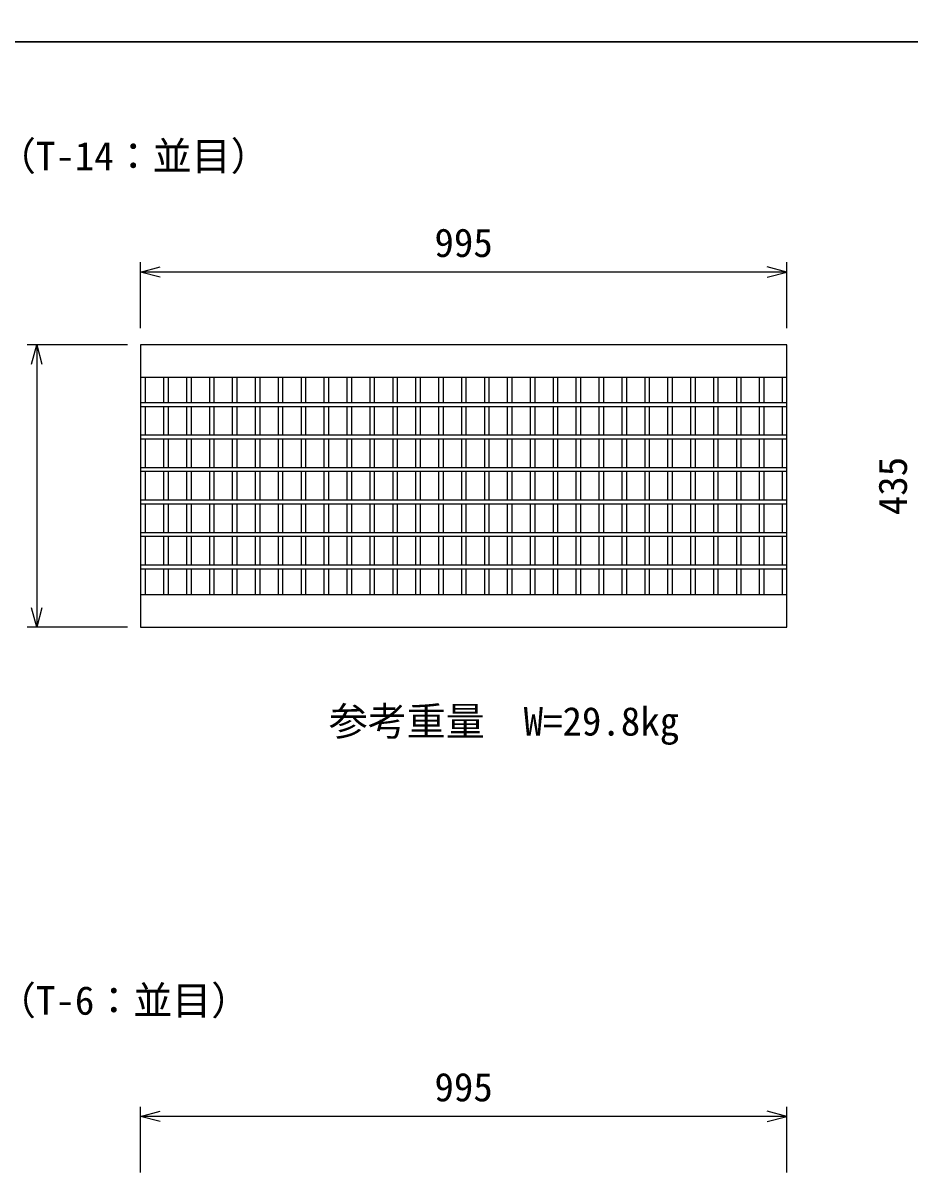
# Model space of a CAD drawing. Units: millimetres, scale not verified. Extents: x -25200 to 25200, y -8910 to 8910.
# Drawn here: x -13357 to -11992, y -3532 to -1750 of the extents above; entities that cross this region are included whole.
import ezdxf
from ezdxf.enums import TextEntityAlignment as Align

# ---------------------------------------------------------------- set-up
doc = ezdxf.new("R2010")
doc.units = ezdxf.units.MM
doc.header["$LTSCALE"] = 30
for name, color, linetype, lineweight in [('0-0_DIM', 7, 'Continuous', 25), ('0-2_HATCH', 6, 'Continuous', 25), ('0-6_TXT', 7, 'Continuous', 25)]:
    doc.layers.add(name, color=color, linetype=linetype, lineweight=lineweight)
doc.styles.add('ＭＳ ゴシック', font='')
doc.styles.get('ＭＳ ゴシック').set_extended_font_data('MS Gothic')

msp = doc.modelspace()

# ---------------------------------------------------------------- linework, layer by layer
at = {"layer": '0-0_DIM'}
for p, q in [((-13176.52, -2219.78), (-13176.52, -2118.19)), ((-12181.52, -2219.78), (-12181.52, -2118.19)), ((-12181.52, -2133.19), (-13176.52, -2133.19)), ((-13196.52, -2245.01), (-13351.52, -2245.01)), ((-13336.52, -2245.01), (-13336.52, -2680.01)), ((-13196.52, -2680.01), (-13351.52, -2680.01)), ((-13176.52, -3519.78), (-13176.52, -3418.19)), ((-12181.52, -3519.78), (-12181.52, -3418.19)), ((-12181.52, -3433.19), (-13176.52, -3433.19))]:
    msp.add_line(p, q, dxfattribs=at)
for points in [[(-13146.52, -2141.23), (-13176.52, -2133.19), (-13146.52, -2125.16)], [(-12211.52, -2141.23), (-12181.52, -2133.19), (-12211.52, -2125.16)], [(-13344.56, -2275.01), (-13336.52, -2245.01), (-13328.48, -2275.01)], [(-13328.48, -2650.01), (-13336.52, -2680.01), (-13344.56, -2650.01)], [(-13146.52, -3441.23), (-13176.52, -3433.19), (-13146.52, -3425.16)], [(-12211.52, -3441.23), (-12181.52, -3433.19), (-12211.52, -3425.16)]]:
    msp.add_lwpolyline(points, dxfattribs=at)
at = {"layer": '0-2_HATCH'}
for p, q in [((-13176.52, -2295.01), (-12181.52, -2295.01)), ((-13169.52, -2295.01), (-13169.52, -2334.51)), ((-13141.23, -2295.01), (-13141.23, -2334.51)), ((-13134.23, -2295.01), (-13134.23, -2334.51)), ((-13105.95, -2295.01), (-13105.95, -2334.51)), ((-13098.95, -2295.01), (-13098.95, -2334.51)), ((-13070.66, -2295.01), (-13070.66, -2334.51)), ((-13063.66, -2295.01), (-13063.66, -2334.51)), ((-13035.38, -2295.01), (-13035.38, -2334.51)), ((-13028.38, -2295.01), (-13028.38, -2334.51)), ((-13000.09, -2295.01), (-13000.09, -2334.51)), ((-12993.09, -2295.01), (-12993.09, -2334.51)), ((-12964.81, -2295.01), (-12964.81, -2334.51)), ((-12957.81, -2295.01), (-12957.81, -2334.51)), ((-12929.52, -2295.01), (-12929.52, -2334.51)), ((-12922.52, -2295.01), (-12922.52, -2334.51)), ((-12894.23, -2295.01), (-12894.23, -2334.51)), ((-12887.23, -2295.01), (-12887.23, -2334.51)), ((-12858.95, -2295.01), (-12858.95, -2334.51)), ((-12851.95, -2295.01), (-12851.95, -2334.51)), ((-12823.66, -2295.01), (-12823.66, -2334.51)), ((-12816.66, -2295.01), (-12816.66, -2334.51)), ((-12788.38, -2295.01), (-12788.38, -2334.51)), ((-12781.38, -2295.01), (-12781.38, -2334.51)), ((-12753.09, -2295.01), (-12753.09, -2334.51)), ((-12746.09, -2295.01), (-12746.09, -2334.51)), ((-12717.81, -2295.01), (-12717.81, -2334.51)), ((-12710.81, -2295.01), (-12710.81, -2334.51)), ((-12682.52, -2295.01), (-12682.52, -2334.51)), ((-12675.52, -2295.01), (-12675.52, -2334.51)), ((-12647.23, -2295.01), (-12647.23, -2334.51)), ((-12640.23, -2295.01), (-12640.23, -2334.51)), ((-12611.95, -2295.01), (-12611.95, -2334.51)), ((-12604.95, -2295.01), (-12604.95, -2334.51)), ((-12576.66, -2295.01), (-12576.66, -2334.51)), ((-12569.66, -2295.01), (-12569.66, -2334.51)), ((-12541.38, -2295.01), (-12541.38, -2334.51)), ((-12534.38, -2295.01), (-12534.38, -2334.51)), ((-12506.09, -2295.01), (-12506.09, -2334.51)), ((-12499.09, -2295.01), (-12499.09, -2334.51)), ((-12470.81, -2295.01), (-12470.81, -2334.51)), ((-12463.81, -2295.01), (-12463.81, -2334.51)), ((-12435.52, -2295.01), (-12435.52, -2334.51)), ((-12428.52, -2295.01), (-12428.52, -2334.51)), ((-12400.23, -2295.01), (-12400.23, -2334.51)), ((-12393.23, -2295.01), (-12393.23, -2334.51)), ((-12364.95, -2295.01), (-12364.95, -2334.51)), ((-12357.95, -2295.01), (-12357.95, -2334.51)), ((-12329.66, -2295.01), (-12329.66, -2334.51)), ((-12322.66, -2295.01), (-12322.66, -2334.51)), ((-12294.38, -2295.01), (-12294.38, -2334.51)), ((-12287.38, -2295.01), (-12287.38, -2334.51)), ((-12259.09, -2295.01), (-12259.09, -2334.51)), ((-12252.09, -2295.01), (-12252.09, -2334.51)), ((-12223.81, -2295.01), (-12223.81, -2334.51)), ((-12216.81, -2295.01), (-12216.81, -2334.51)), ((-12188.52, -2295.01), (-12188.52, -2334.51)), ((-12181.52, -2334.51), (-13176.52, -2334.51)), ((-12181.52, -2340.51), (-13176.52, -2340.51)), ((-13169.52, -2340.51), (-13169.52, -2384.51)), ((-13141.23, -2340.51), (-13141.23, -2384.51)), ((-13134.23, -2340.51), (-13134.23, -2384.51)), ((-13105.95, -2340.51), (-13105.95, -2384.51)), ((-13098.95, -2340.51), (-13098.95, -2384.51)), ((-13070.66, -2340.51), (-13070.66, -2384.51)), ((-13063.66, -2340.51), (-13063.66, -2384.51)), ((-13035.38, -2340.51), (-13035.38, -2384.51)), ((-13028.38, -2340.51), (-13028.38, -2384.51)), ((-13000.09, -2340.51), (-13000.09, -2384.51)), ((-12993.09, -2340.51), (-12993.09, -2384.51)), ((-12964.81, -2340.51), (-12964.81, -2384.51)), ((-12957.81, -2340.51), (-12957.81, -2384.51)), ((-12929.52, -2340.51), (-12929.52, -2384.51)), ((-12922.52, -2340.51), (-12922.52, -2384.51)), ((-12894.23, -2340.51), (-12894.23, -2384.51)), ((-12887.23, -2340.51), (-12887.23, -2384.51)), ((-12858.95, -2340.51), (-12858.95, -2384.51)), ((-12851.95, -2340.51), (-12851.95, -2384.51)), ((-12823.66, -2340.51), (-12823.66, -2384.51)), ((-12816.66, -2340.51), (-12816.66, -2384.51)), ((-12788.38, -2340.51), (-12788.38, -2384.51)), ((-12781.38, -2340.51), (-12781.38, -2384.51)), ((-12753.09, -2340.51), (-12753.09, -2384.51)), ((-12746.09, -2340.51), (-12746.09, -2384.51)), ((-12717.81, -2340.51), (-12717.81, -2384.51)), ((-12710.81, -2340.51), (-12710.81, -2384.51)), ((-12682.52, -2340.51), (-12682.52, -2384.51)), ((-12675.52, -2340.51), (-12675.52, -2384.51)), ((-12647.23, -2340.51), (-12647.23, -2384.51)), ((-12640.23, -2340.51), (-12640.23, -2384.51)), ((-12611.95, -2340.51), (-12611.95, -2384.51)), ((-12604.95, -2340.51), (-12604.95, -2384.51)), ((-12576.66, -2340.51), (-12576.66, -2384.51)), ((-12569.66, -2340.51), (-12569.66, -2384.51)), ((-12541.38, -2340.51), (-12541.38, -2384.51)), ((-12534.38, -2340.51), (-12534.38, -2384.51)), ((-12506.09, -2340.51), (-12506.09, -2384.51)), ((-12499.09, -2340.51), (-12499.09, -2384.51)), ((-12470.81, -2340.51), (-12470.81, -2384.51)), ((-12463.81, -2340.51), (-12463.81, -2384.51)), ((-12435.52, -2340.51), (-12435.52, -2384.51)), ((-12428.52, -2340.51), (-12428.52, -2384.51)), ((-12400.23, -2340.51), (-12400.23, -2384.51)), ((-12393.23, -2340.51), (-12393.23, -2384.51)), ((-12364.95, -2340.51), (-12364.95, -2384.51)), ((-12357.95, -2340.51), (-12357.95, -2384.51)), ((-12329.66, -2340.51), (-12329.66, -2384.51)), ((-12322.66, -2340.51), (-12322.66, -2384.51)), ((-12294.38, -2340.51), (-12294.38, -2384.51)), ((-12287.38, -2340.51), (-12287.38, -2384.51)), ((-12259.09, -2340.51), (-12259.09, -2384.51)), ((-12252.09, -2340.51), (-12252.09, -2384.51)), ((-12223.81, -2340.51), (-12223.81, -2384.51)), ((-12216.81, -2340.51), (-12216.81, -2384.51)), ((-12188.52, -2340.51), (-12188.52, -2384.51)), ((-12181.52, -2384.51), (-13176.52, -2384.51)), ((-12181.52, -2390.51), (-13176.52, -2390.51)), ((-13169.52, -2390.51), (-13169.52, -2434.51)), ((-13141.23, -2390.51), (-13141.23, -2434.51)), ((-13134.23, -2390.51), (-13134.23, -2434.51)), ((-13105.95, -2390.51), (-13105.95, -2434.51)), ((-13098.95, -2390.51), (-13098.95, -2434.51)), ((-13070.66, -2390.51), (-13070.66, -2434.51)), ((-13063.66, -2390.51), (-13063.66, -2434.51)), ((-13035.38, -2390.51), (-13035.38, -2434.51)), ((-13028.38, -2390.51), (-13028.38, -2434.51)), ((-13000.09, -2390.51), (-13000.09, -2434.51)), ((-12993.09, -2390.51), (-12993.09, -2434.51)), ((-12964.81, -2390.51), (-12964.81, -2434.51)), ((-12957.81, -2390.51), (-12957.81, -2434.51)), ((-12929.52, -2390.51), (-12929.52, -2434.51)), ((-12922.52, -2390.51), (-12922.52, -2434.51)), ((-12894.23, -2390.51), (-12894.23, -2434.51)), ((-12887.23, -2390.51), (-12887.23, -2434.51)), ((-12858.95, -2390.51), (-12858.95, -2434.51)), ((-12851.95, -2390.51), (-12851.95, -2434.51)), ((-12823.66, -2390.51), (-12823.66, -2434.51)), ((-12816.66, -2390.51), (-12816.66, -2434.51)), ((-12788.38, -2390.51), (-12788.38, -2434.51)), ((-12781.38, -2390.51), (-12781.38, -2434.51)), ((-12753.09, -2390.51), (-12753.09, -2434.51)), ((-12746.09, -2390.51), (-12746.09, -2434.51)), ((-12717.81, -2390.51), (-12717.81, -2434.51)), ((-12710.81, -2390.51), (-12710.81, -2434.51)), ((-12682.52, -2390.51), (-12682.52, -2434.51)), ((-12675.52, -2390.51), (-12675.52, -2434.51)), ((-12647.23, -2390.51), (-12647.23, -2434.51)), ((-12640.23, -2390.51), (-12640.23, -2434.51)), ((-12611.95, -2390.51), (-12611.95, -2434.51)), ((-12604.95, -2390.51), (-12604.95, -2434.51)), ((-12576.66, -2390.51), (-12576.66, -2434.51)), ((-12569.66, -2390.51), (-12569.66, -2434.51)), ((-12541.38, -2390.51), (-12541.38, -2434.51)), ((-12534.38, -2390.51), (-12534.38, -2434.51)), ((-12506.09, -2390.51), (-12506.09, -2434.51)), ((-12499.09, -2390.51), (-12499.09, -2434.51)), ((-12470.81, -2390.51), (-12470.81, -2434.51)), ((-12463.81, -2390.51), (-12463.81, -2434.51)), ((-12435.52, -2390.51), (-12435.52, -2434.51)), ((-12428.52, -2390.51), (-12428.52, -2434.51)), ((-12400.23, -2390.51), (-12400.23, -2434.51)), ((-12393.23, -2390.51), (-12393.23, -2434.51)), ((-12364.95, -2390.51), (-12364.95, -2434.51)), ((-12357.95, -2390.51), (-12357.95, -2434.51)), ((-12329.66, -2390.51), (-12329.66, -2434.51)), ((-12322.66, -2390.51), (-12322.66, -2434.51)), ((-12294.38, -2390.51), (-12294.38, -2434.51)), ((-12287.38, -2390.51), (-12287.38, -2434.51)), ((-12259.09, -2390.51), (-12259.09, -2434.51)), ((-12252.09, -2390.51), (-12252.09, -2434.51)), ((-12223.81, -2390.51), (-12223.81, -2434.51)), ((-12216.81, -2390.51), (-12216.81, -2434.51)), ((-12188.52, -2390.51), (-12188.52, -2434.51)), ((-12181.52, -2434.51), (-13176.52, -2434.51)), ((-12181.52, -2440.51), (-13176.52, -2440.51)), ((-13169.52, -2440.51), (-13169.52, -2484.51)), ((-13141.23, -2440.51), (-13141.23, -2484.51)), ((-13134.23, -2440.51), (-13134.23, -2484.51)), ((-13105.95, -2440.51), (-13105.95, -2484.51)), ((-13098.95, -2440.51), (-13098.95, -2484.51)), ((-13070.66, -2440.51), (-13070.66, -2484.51)), ((-13063.66, -2440.51), (-13063.66, -2484.51)), ((-13035.38, -2440.51), (-13035.38, -2484.51)), ((-13028.38, -2440.51), (-13028.38, -2484.51)), ((-13000.09, -2440.51), (-13000.09, -2484.51)), ((-12993.09, -2440.51), (-12993.09, -2484.51)), ((-12964.81, -2440.51), (-12964.81, -2484.51)), ((-12957.81, -2440.51), (-12957.81, -2484.51)), ((-12929.52, -2440.51), (-12929.52, -2484.51)), ((-12922.52, -2440.51), (-12922.52, -2484.51)), ((-12894.23, -2440.51), (-12894.23, -2484.51)), ((-12887.23, -2440.51), (-12887.23, -2484.51)), ((-12858.95, -2440.51), (-12858.95, -2484.51)), ((-12851.95, -2440.51), (-12851.95, -2484.51)), ((-12823.66, -2440.51), (-12823.66, -2484.51)), ((-12816.66, -2440.51), (-12816.66, -2484.51)), ((-12788.38, -2440.51), (-12788.38, -2484.51)), ((-12781.38, -2440.51), (-12781.38, -2484.51)), ((-12753.09, -2440.51), (-12753.09, -2484.51)), ((-12746.09, -2440.51), (-12746.09, -2484.51)), ((-12717.81, -2440.51), (-12717.81, -2484.51)), ((-12710.81, -2440.51), (-12710.81, -2484.51)), ((-12682.52, -2440.51), (-12682.52, -2484.51)), ((-12675.52, -2440.51), (-12675.52, -2484.51)), ((-12647.23, -2440.51), (-12647.23, -2484.51)), ((-12640.23, -2440.51), (-12640.23, -2484.51)), ((-12611.95, -2440.51), (-12611.95, -2484.51)), ((-12604.95, -2440.51), (-12604.95, -2484.51)), ((-12576.66, -2440.51), (-12576.66, -2484.51)), ((-12569.66, -2440.51), (-12569.66, -2484.51)), ((-12541.38, -2440.51), (-12541.38, -2484.51)), ((-12534.38, -2440.51), (-12534.38, -2484.51)), ((-12506.09, -2440.51), (-12506.09, -2484.51)), ((-12499.09, -2440.51), (-12499.09, -2484.51)), ((-12470.81, -2440.51), (-12470.81, -2484.51)), ((-12463.81, -2440.51), (-12463.81, -2484.51)), ((-12435.52, -2440.51), (-12435.52, -2484.51)), ((-12428.52, -2440.51), (-12428.52, -2484.51)), ((-12400.23, -2440.51), (-12400.23, -2484.51)), ((-12393.23, -2440.51), (-12393.23, -2484.51)), ((-12364.95, -2440.51), (-12364.95, -2484.51)), ((-12357.95, -2440.51), (-12357.95, -2484.51)), ((-12329.66, -2440.51), (-12329.66, -2484.51)), ((-12322.66, -2440.51), (-12322.66, -2484.51)), ((-12294.38, -2440.51), (-12294.38, -2484.51)), ((-12287.38, -2440.51), (-12287.38, -2484.51)), ((-12259.09, -2440.51), (-12259.09, -2484.51)), ((-12252.09, -2440.51), (-12252.09, -2484.51)), ((-12223.81, -2440.51), (-12223.81, -2484.51)), ((-12216.81, -2440.51), (-12216.81, -2484.51)), ((-12188.52, -2440.51), (-12188.52, -2484.51)), ((-12181.52, -2484.51), (-13176.52, -2484.51)), ((-12181.52, -2490.51), (-13176.52, -2490.51)), ((-13169.52, -2490.51), (-13169.52, -2534.51)), ((-13141.23, -2490.51), (-13141.23, -2534.51)), ((-13134.23, -2490.51), (-13134.23, -2534.51)), ((-13105.95, -2490.51), (-13105.95, -2534.51)), ((-13098.95, -2490.51), (-13098.95, -2534.51)), ((-13070.66, -2490.51), (-13070.66, -2534.51)), ((-13063.66, -2490.51), (-13063.66, -2534.51)), ((-13035.38, -2490.51), (-13035.38, -2534.51)), ((-13028.38, -2490.51), (-13028.38, -2534.51)), ((-13000.09, -2490.51), (-13000.09, -2534.51)), ((-12993.09, -2490.51), (-12993.09, -2534.51)), ((-12964.81, -2490.51), (-12964.81, -2534.51)), ((-12957.81, -2490.51), (-12957.81, -2534.51)), ((-12929.52, -2490.51), (-12929.52, -2534.51)), ((-12922.52, -2490.51), (-12922.52, -2534.51)), ((-12894.23, -2490.51), (-12894.23, -2534.51)), ((-12887.23, -2490.51), (-12887.23, -2534.51)), ((-12858.95, -2490.51), (-12858.95, -2534.51)), ((-12851.95, -2490.51), (-12851.95, -2534.51)), ((-12823.66, -2490.51), (-12823.66, -2534.51)), ((-12816.66, -2490.51), (-12816.66, -2534.51)), ((-12788.38, -2490.51), (-12788.38, -2534.51)), ((-12781.38, -2490.51), (-12781.38, -2534.51)), ((-12753.09, -2490.51), (-12753.09, -2534.51)), ((-12746.09, -2490.51), (-12746.09, -2534.51)), ((-12717.81, -2490.51), (-12717.81, -2534.51)), ((-12710.81, -2490.51), (-12710.81, -2534.51)), ((-12682.52, -2490.51), (-12682.52, -2534.51)), ((-12675.52, -2490.51), (-12675.52, -2534.51)), ((-12647.23, -2490.51), (-12647.23, -2534.51)), ((-12640.23, -2490.51), (-12640.23, -2534.51)), ((-12611.95, -2490.51), (-12611.95, -2534.51)), ((-12604.95, -2490.51), (-12604.95, -2534.51)), ((-12576.66, -2490.51), (-12576.66, -2534.51)), ((-12569.66, -2490.51), (-12569.66, -2534.51)), ((-12541.38, -2490.51), (-12541.38, -2534.51)), ((-12534.38, -2490.51), (-12534.38, -2534.51)), ((-12506.09, -2490.51), (-12506.09, -2534.51)), ((-12499.09, -2490.51), (-12499.09, -2534.51)), ((-12470.81, -2490.51), (-12470.81, -2534.51)), ((-12463.81, -2490.51), (-12463.81, -2534.51)), ((-12435.52, -2490.51), (-12435.52, -2534.51)), ((-12428.52, -2490.51), (-12428.52, -2534.51)), ((-12400.23, -2490.51), (-12400.23, -2534.51)), ((-12393.23, -2490.51), (-12393.23, -2534.51)), ((-12364.95, -2490.51), (-12364.95, -2534.51)), ((-12357.95, -2490.51), (-12357.95, -2534.51)), ((-12329.66, -2490.51), (-12329.66, -2534.51)), ((-12322.66, -2490.51), (-12322.66, -2534.51)), ((-12294.38, -2490.51), (-12294.38, -2534.51)), ((-12287.38, -2490.51), (-12287.38, -2534.51)), ((-12259.09, -2490.51), (-12259.09, -2534.51)), ((-12252.09, -2490.51), (-12252.09, -2534.51)), ((-12223.81, -2490.51), (-12223.81, -2534.51)), ((-12216.81, -2490.51), (-12216.81, -2534.51)), ((-12188.52, -2490.51), (-12188.52, -2534.51)), ((-12181.52, -2534.51), (-13176.52, -2534.51)), ((-12181.52, -2540.51), (-13176.52, -2540.51)), ((-13169.52, -2540.51), (-13169.52, -2584.51)), ((-13141.23, -2540.51), (-13141.23, -2584.51)), ((-13134.23, -2540.51), (-13134.23, -2584.51)), ((-13105.95, -2540.51), (-13105.95, -2584.51)), ((-13098.95, -2540.51), (-13098.95, -2584.51)), ((-13070.66, -2540.51), (-13070.66, -2584.51)), ((-13063.66, -2540.51), (-13063.66, -2584.51)), ((-13035.38, -2540.51), (-13035.38, -2584.51)), ((-13028.38, -2540.51), (-13028.38, -2584.51)), ((-13000.09, -2540.51), (-13000.09, -2584.51)), ((-12993.09, -2540.51), (-12993.09, -2584.51)), ((-12964.81, -2540.51), (-12964.81, -2584.51)), ((-12957.81, -2540.51), (-12957.81, -2584.51)), ((-12929.52, -2540.51), (-12929.52, -2584.51)), ((-12922.52, -2540.51), (-12922.52, -2584.51)), ((-12894.23, -2540.51), (-12894.23, -2584.51)), ((-12887.23, -2540.51), (-12887.23, -2584.51)), ((-12858.95, -2540.51), (-12858.95, -2584.51)), ((-12851.95, -2540.51), (-12851.95, -2584.51)), ((-12823.66, -2540.51), (-12823.66, -2584.51)), ((-12816.66, -2540.51), (-12816.66, -2584.51)), ((-12788.38, -2540.51), (-12788.38, -2584.51)), ((-12781.38, -2540.51), (-12781.38, -2584.51)), ((-12753.09, -2540.51), (-12753.09, -2584.51)), ((-12746.09, -2540.51), (-12746.09, -2584.51)), ((-12717.81, -2540.51), (-12717.81, -2584.51)), ((-12710.81, -2540.51), (-12710.81, -2584.51)), ((-12682.52, -2540.51), (-12682.52, -2584.51)), ((-12675.52, -2540.51), (-12675.52, -2584.51)), ((-12647.23, -2540.51), (-12647.23, -2584.51)), ((-12640.23, -2540.51), (-12640.23, -2584.51)), ((-12611.95, -2540.51), (-12611.95, -2584.51)), ((-12604.95, -2540.51), (-12604.95, -2584.51)), ((-12576.66, -2540.51), (-12576.66, -2584.51)), ((-12569.66, -2540.51), (-12569.66, -2584.51)), ((-12541.38, -2540.51), (-12541.38, -2584.51)), ((-12534.38, -2540.51), (-12534.38, -2584.51)), ((-12506.09, -2540.51), (-12506.09, -2584.51)), ((-12499.09, -2540.51), (-12499.09, -2584.51)), ((-12470.81, -2540.51), (-12470.81, -2584.51)), ((-12463.81, -2540.51), (-12463.81, -2584.51)), ((-12435.52, -2540.51), (-12435.52, -2584.51)), ((-12428.52, -2540.51), (-12428.52, -2584.51)), ((-12400.23, -2540.51), (-12400.23, -2584.51)), ((-12393.23, -2540.51), (-12393.23, -2584.51)), ((-12364.95, -2540.51), (-12364.95, -2584.51)), ((-12357.95, -2540.51), (-12357.95, -2584.51)), ((-12329.66, -2540.51), (-12329.66, -2584.51)), ((-12322.66, -2540.51), (-12322.66, -2584.51)), ((-12294.38, -2540.51), (-12294.38, -2584.51)), ((-12287.38, -2540.51), (-12287.38, -2584.51)), ((-12259.09, -2540.51), (-12259.09, -2584.51)), ((-12252.09, -2540.51), (-12252.09, -2584.51)), ((-12223.81, -2540.51), (-12223.81, -2584.51)), ((-12216.81, -2540.51), (-12216.81, -2584.51)), ((-12188.52, -2540.51), (-12188.52, -2584.51)), ((-12181.52, -2584.51), (-13176.52, -2584.51)), ((-12181.52, -2590.51), (-13176.52, -2590.51)), ((-13169.52, -2590.51), (-13169.52, -2630.01)), ((-13141.23, -2590.51), (-13141.23, -2630.01)), ((-13134.23, -2590.51), (-13134.23, -2630.01)), ((-13105.95, -2590.51), (-13105.95, -2630.01)), ((-13098.95, -2590.51), (-13098.95, -2630.01)), ((-13070.66, -2590.51), (-13070.66, -2630.01)), ((-13063.66, -2590.51), (-13063.66, -2630.01)), ((-13035.38, -2590.51), (-13035.38, -2630.01)), ((-13028.38, -2590.51), (-13028.38, -2630.01)), ((-13000.09, -2590.51), (-13000.09, -2630.01)), ((-12993.09, -2590.51), (-12993.09, -2630.01)), ((-12964.81, -2590.51), (-12964.81, -2630.01)), ((-12957.81, -2590.51), (-12957.81, -2630.01)), ((-12929.52, -2590.51), (-12929.52, -2630.01)), ((-12922.52, -2590.51), (-12922.52, -2630.01)), ((-12894.23, -2590.51), (-12894.23, -2630.01)), ((-12887.23, -2590.51), (-12887.23, -2630.01)), ((-12858.95, -2590.51), (-12858.95, -2630.01)), ((-12851.95, -2590.51), (-12851.95, -2630.01)), ((-12823.66, -2590.51), (-12823.66, -2630.01)), ((-12816.66, -2590.51), (-12816.66, -2630.01)), ((-12788.38, -2590.51), (-12788.38, -2630.01)), ((-12781.38, -2590.51), (-12781.38, -2630.01)), ((-12753.09, -2590.51), (-12753.09, -2630.01)), ((-12746.09, -2590.51), (-12746.09, -2630.01)), ((-12717.81, -2590.51), (-12717.81, -2630.01)), ((-12710.81, -2590.51), (-12710.81, -2630.01)), ((-12682.52, -2590.51), (-12682.52, -2630.01)), ((-12675.52, -2590.51), (-12675.52, -2630.01)), ((-12647.23, -2590.51), (-12647.23, -2630.01)), ((-12640.23, -2590.51), (-12640.23, -2630.01)), ((-12611.95, -2590.51), (-12611.95, -2630.01)), ((-12604.95, -2590.51), (-12604.95, -2630.01)), ((-12576.66, -2590.51), (-12576.66, -2630.01)), ((-12569.66, -2590.51), (-12569.66, -2630.01)), ((-12541.38, -2590.51), (-12541.38, -2630.01)), ((-12534.38, -2590.51), (-12534.38, -2630.01)), ((-12506.09, -2590.51), (-12506.09, -2630.01)), ((-12499.09, -2590.51), (-12499.09, -2630.01)), ((-12470.81, -2590.51), (-12470.81, -2630.01)), ((-12463.81, -2590.51), (-12463.81, -2630.01)), ((-12435.52, -2590.51), (-12435.52, -2630.01)), ((-12428.52, -2590.51), (-12428.52, -2630.01)), ((-12400.23, -2590.51), (-12400.23, -2630.01)), ((-12393.23, -2590.51), (-12393.23, -2630.01)), ((-12364.95, -2590.51), (-12364.95, -2630.01)), ((-12357.95, -2590.51), (-12357.95, -2630.01)), ((-12329.66, -2590.51), (-12329.66, -2630.01)), ((-12322.66, -2590.51), (-12322.66, -2630.01)), ((-12294.38, -2590.51), (-12294.38, -2630.01)), ((-12287.38, -2590.51), (-12287.38, -2630.01)), ((-12259.09, -2590.51), (-12259.09, -2630.01)), ((-12252.09, -2590.51), (-12252.09, -2630.01)), ((-12223.81, -2590.51), (-12223.81, -2630.01)), ((-12216.81, -2590.51), (-12216.81, -2630.01)), ((-12188.52, -2590.51), (-12188.52, -2630.01)), ((-12181.52, -2630.01), (-13176.52, -2630.01))]:
    msp.add_line(p, q, dxfattribs=at)
msp.add_lwpolyline([(-13176.52, -2245.01), (-13176.52, -2680.01), (-12181.52, -2680.01), (-12181.52, -2245.01)], close=True, dxfattribs=at)
at = {"layer": '0-6_TXT'}
for points in [[(-13516.68, -1778.68), (-9316.68, -1778.68), (-9316.68, -1618.68), (-13516.68, -1618.68)], [(-13516.68, -7188.51), (-11416.68, -7188.51), (-11416.68, -1778.68), (-13516.68, -1778.68)]]:
    msp.add_lwpolyline(points, close=True, dxfattribs=at)

# ---------------------------------------------------------------- texts
at = {"layer": '0-0_DIM', "style": 'ＭＳ ゴシック'}
for s, p in [('（T-14：並目）', (-13397.66, -1989.82)), ('995', (-12724.02, -2123.19)), ('参考重量\u3000W=29.8kg', (-12886.68, -2860.01)), ('（T-6：並目）', (-13397.66, -3289.82)), ('995', (-12724.02, -3423.19))]:
    msp.add_text(s, height=43.99, dxfattribs=at).set_placement(p, align=Align.BOTTOM_LEFT)
msp.add_text('435', height=43.99, rotation=90, dxfattribs=at).set_placement((-11983.18, -2507.51), align=Align.BOTTOM_LEFT)

doc.saveas('drawing.dxf')
